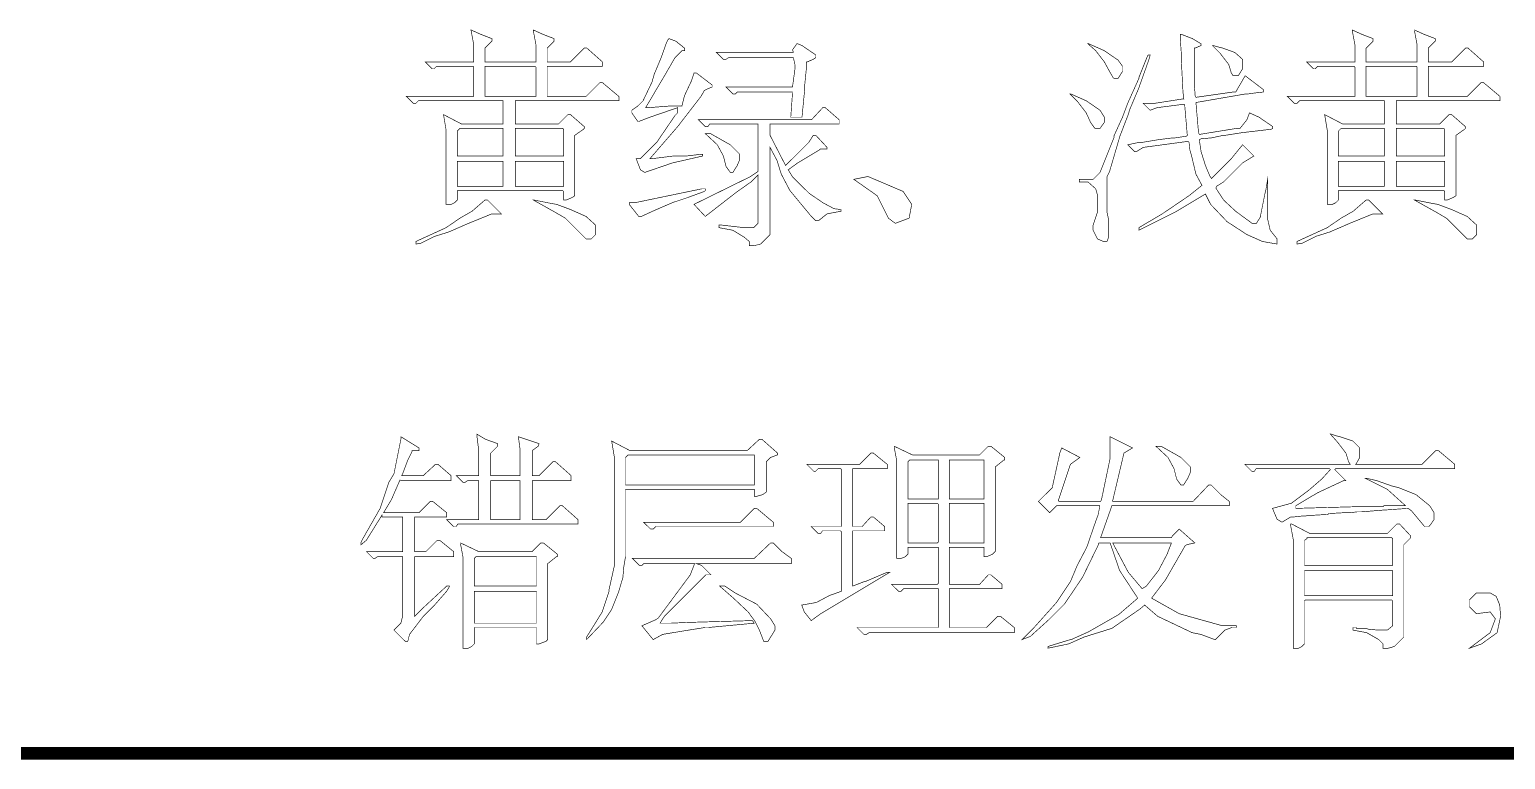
# Model space of a CAD drawing. Extents: x 94 to 452, y -72 to 1042.
# Drawn here: x 222.25 to 245.71, y 738.06 to 749.67 of the extents above; entities that cross this region are included whole.
import ezdxf

# ---------------------------------------------------------------- set-up
doc = ezdxf.new("R2010")
doc.units = 0
doc.header["$MEASUREMENT"] = 0
doc.layers.add('TREE_LAYER', color=7, linetype='Continuous')

msp = doc.modelspace()

# ---------------------------------------------------------------- linework, layer by layer
at = {"layer": 'TREE_LAYER'}
for points, const_width, elevation in [([(229.271301, 749.658322), (229.271301, 749.658322), (229.271301, 749.644597), (229.312478, 749.424989), (229.312478, 749.150479), (229.298752, 749.150479), (228.54385, 749.150479), (228.653654, 749.040675), (228.681105, 749.040675), (228.722281, 749.081852), (229.298752, 749.081852), (229.312478, 749.068126), (229.312478, 748.601459), (229.298752, 748.601459), (228.241889, 748.601459), (228.351693, 748.491656), (228.39287, 748.491656), (228.434046, 748.532832), (229.779144, 748.532832), (229.779144, 748.519107), (229.779144, 748.162244), (229.779144, 748.162244), (229.120321, 748.162244), (228.832085, 748.313224), (228.873262, 748.066165), (228.873262, 746.885773), (228.955615, 746.885773), (229.010517, 746.913224), (229.051693, 746.954401), (229.051693, 747.091656), (229.051693, 747.105381), (230.726203, 747.105381), (230.739929, 747.091656), (230.739929, 746.954401), (230.781105, 746.954401), (230.877183, 746.995577), (230.91836, 747.023028), (230.91836, 747.983812), (231.055615, 748.079891), (231.06934, 748.093616), (231.06934, 748.121067), (230.849732, 748.313224), (230.808556, 748.313224), (230.657576, 748.162244), (229.971301, 748.162244), (229.971301, 748.162244), (229.971301, 748.519107), (229.971301, 748.532832), (231.61836, 748.532832), (231.61836, 748.601459), (231.357576, 748.821067), (231.316399, 748.821067), (231.096791, 748.601459), (230.479144, 748.601459), (230.479144, 748.601459), (230.479144, 749.068126), (230.479144, 749.081852), (231.357576, 749.081852), (231.357576, 749.150479), (231.110517, 749.370087), (231.06934, 749.370087), (230.849732, 749.150479), (230.479144, 749.150479), (230.479144, 749.150479), (230.479144, 749.370087), (230.588948, 749.479891), (230.588948, 749.521067), (230.410517, 749.589695), (230.259536, 749.658322), (230.259536, 749.658322), (230.259536, 749.644597), (230.300713, 749.424989), (230.300713, 749.150479), (230.286987, 749.150479), (229.490909, 749.150479), (229.490909, 749.150479), (229.490909, 749.370087), (229.600713, 749.479891), (229.600713, 749.521067), (229.422281, 749.589695), (229.271301, 749.658322), (229.271301, 749.658322)], 0.01, 23), ([(232.414438, 749.521067), (232.400713, 749.507342), (232.373262, 749.45244), (232.290909, 749.219107), (232.181105, 748.958322), (232.153654, 748.862244), (232.153654, 748.848518), (232.002674, 748.532832), (231.920321, 748.450479), (231.824242, 748.381852), (231.824242, 748.340675), (231.920321, 748.20342), (231.934046, 748.20342), (232.112478, 748.272048), (232.551693, 748.423028), (232.551693, 748.409303), (232.551693, 748.340675), (232.510517, 748.299499), (232.222281, 747.874008), (231.961497, 747.613224), (231.89287, 747.613224), (231.961497, 747.434793), (232.030125, 747.393616), (232.46934, 747.544597), (232.949732, 747.654401), (232.949732, 747.681852), (232.922281, 747.681852), (232.688948, 747.654401), (232.483066, 747.654401), (232.153654, 747.613224), (232.112478, 747.613224), (232.551693, 748.121067), (232.922281, 748.601459), (232.977183, 748.697538), (233.004634, 748.711263), (233.100713, 748.75244), (233.100713, 748.779891), (233.086987, 748.793616), (232.853654, 748.972048), (232.812478, 748.972048), (232.771301, 748.848518), (232.661497, 748.615185), (232.634046, 748.505381), (232.620321, 748.450479), (232.441889, 748.450479), (232.085027, 748.423028), (232.04385, 748.423028), (232.359536, 748.958322), (232.510517, 749.219107), (232.620321, 749.32891), (232.661497, 749.32891), (232.661497, 749.370087), (232.524242, 749.479891), (232.414438, 749.521067), (232.414438, 749.521067)], 0.01, 23), ([(240.553654, 749.589695), (240.539929, 749.589695), (240.539929, 749.493616), (240.539929, 749.493616), (240.553654, 749.301459), (240.553654, 749.301459), (240.553654, 749.205381), (240.553654, 749.205381), (240.581105, 748.670087), (240.59483, 748.560283), (240.567379, 748.560283), (240.128164, 748.491656), (239.949732, 748.491656), (240.059536, 748.381852), (240.16934, 748.423028), (240.59483, 748.47793), (240.608556, 748.464205), (240.649732, 747.983812), (240.636007, 747.970087), (240.457576, 747.942636), (240.416399, 747.942636), (240.196791, 747.915185), (239.949732, 747.874008), (239.89483, 747.874008), (239.702674, 747.832832), (239.812478, 747.723028), (239.839929, 747.723028), (239.949732, 747.791656), (240.663458, 747.887734), (240.677183, 747.874008), (240.690909, 747.750479), (240.71836, 747.654401), (240.786987, 747.366165), (240.883066, 747.187734), (240.677183, 747.023028), (240.251693, 746.734793), (239.881105, 746.515185), (239.881105, 746.474008), (240.457576, 746.762244), (240.937968, 747.050479), (241.020321, 746.885773), (241.281105, 746.611263), (241.596791, 746.405381), (241.84385, 746.295577), (242.077183, 746.254401), (242.077183, 746.336754), (241.967379, 746.474008), (241.926203, 746.65244), (241.926203, 747.283812), (241.898752, 747.119107), (241.885027, 747.064205), (241.816399, 746.721067), (241.816399, 746.693616), (241.747772, 746.583812), (241.679144, 746.583812), (241.41836, 746.775969), (241.226203, 746.954401), (241.102674, 747.146557), (241.116399, 747.174008), (241.226203, 747.242636), (241.528164, 747.544597), (241.706595, 747.654401), (241.528164, 747.832832), (241.349732, 747.613224), (241.034046, 747.297538), (241.006595, 747.338714), (240.937968, 747.50342), (240.86934, 747.723028), (240.841889, 747.901459), (240.841889, 747.915185), (240.86934, 747.92891), (241.034046, 747.942636), (241.226203, 747.983812), (241.253654, 747.983812), (241.514438, 748.024989), (241.981105, 748.079891), (242.008556, 748.093616), (242.008556, 748.121067), (241.788948, 748.272048), (241.637968, 748.340675), (241.596791, 748.230871), (241.486987, 748.093616), (241.432085, 748.093616), (240.841889, 747.997538), (240.828164, 748.024989), (240.786987, 748.505381), (240.786987, 748.505381), (241.583066, 748.642636), (241.624242, 748.642636), (241.720321, 748.656361), (241.84385, 748.670087), (241.857576, 748.670087), (241.857576, 748.711263), (241.56934, 748.930871), (241.41836, 748.670087), (241.363458, 748.670087), (240.786987, 748.587734), (240.773262, 748.615185), (240.773262, 748.656361), (240.759536, 748.766165), (240.759536, 749.370087), (240.773262, 749.370087), (240.86934, 749.411263), (240.86934, 749.438714), (240.732085, 749.521067), (240.553654, 749.589695), (240.553654, 749.589695)], 0.01, 23), ([(243.271301, 749.658322), (243.271301, 749.658322), (243.271301, 749.644597), (243.312478, 749.424989), (243.312478, 749.150479), (243.298752, 749.150479), (242.54385, 749.150479), (242.653654, 749.040675), (242.681105, 749.040675), (242.722281, 749.081852), (243.298752, 749.081852), (243.312478, 749.068126), (243.312478, 748.601459), (243.298752, 748.601459), (242.241889, 748.601459), (242.351693, 748.491656), (242.39287, 748.491656), (242.434046, 748.532832), (243.779144, 748.532832), (243.779144, 748.519107), (243.779144, 748.162244), (243.779144, 748.162244), (243.120321, 748.162244), (242.832085, 748.313224), (242.873262, 748.066165), (242.873262, 746.885773), (242.955615, 746.885773), (243.010517, 746.913224), (243.051693, 746.954401), (243.051693, 747.091656), (243.051693, 747.105381), (244.726203, 747.105381), (244.739929, 747.091656), (244.739929, 746.954401), (244.781105, 746.954401), (244.877183, 746.995577), (244.91836, 747.023028), (244.91836, 747.983812), (245.055615, 748.079891), (245.06934, 748.093616), (245.06934, 748.121067), (244.849732, 748.313224), (244.808556, 748.313224), (244.657576, 748.162244), (243.971301, 748.162244), (243.971301, 748.162244), (243.971301, 748.519107), (243.971301, 748.532832), (245.61836, 748.532832), (245.61836, 748.601459), (245.357576, 748.821067), (245.316399, 748.821067), (245.096791, 748.601459), (244.479144, 748.601459), (244.479144, 748.601459), (244.479144, 749.068126), (244.479144, 749.081852), (245.357576, 749.081852), (245.357576, 749.150479), (245.110517, 749.370087), (245.06934, 749.370087), (244.849732, 749.150479), (244.479144, 749.150479), (244.479144, 749.150479), (244.479144, 749.370087), (244.588948, 749.479891), (244.588948, 749.521067), (244.410517, 749.589695), (244.259536, 749.658322), (244.259536, 749.658322), (244.259536, 749.644597), (244.300713, 749.424989), (244.300713, 749.150479), (244.286987, 749.150479), (243.490909, 749.150479), (243.490909, 749.150479), (243.490909, 749.370087), (243.600713, 749.479891), (243.600713, 749.521067), (243.422281, 749.589695), (243.271301, 749.658322), (243.271301, 749.658322)], 0.01, 23), ([(234.459536, 749.438714), (234.445811, 749.438714), (234.377183, 749.342636), (234.390909, 749.301459), (234.377183, 749.301459), (233.16934, 749.301459), (233.279144, 749.191656), (233.320321, 749.191656), (233.361497, 749.219107), (234.390909, 749.219107), (234.41836, 749.095577), (234.41836, 749.054401), (234.377183, 748.75244), (233.320321, 748.75244), (233.430125, 748.642636), (233.471301, 748.642636), (233.498752, 748.670087), (234.377183, 748.670087), (234.377183, 748.656361), (234.349732, 748.272048), (234.528164, 748.272048), (234.56934, 748.697538), (234.56934, 748.766165), (234.596791, 749.040675), (234.596791, 749.150479), (234.610517, 749.150479), (234.706595, 749.191656), (234.747772, 749.219107), (234.747772, 749.260283), (234.528164, 749.411263), (234.459536, 749.438714), (234.459536, 749.438714)], 0.01, 23), ([(240.059536, 749.260283), (240.032085, 749.260283), (240.01836, 749.246557), (239.881105, 748.90342), (239.881105, 748.889695), (239.702674, 748.491656), (239.620321, 748.272048), (239.483066, 747.970087), (239.483066, 747.942636), (239.263458, 747.393616), (239.153654, 747.283812), (238.934046, 747.283812), (238.934046, 747.242636), (239.071301, 747.242636), (239.19483, 747.132832), (239.222281, 747.036754), (239.222281, 746.762244), (239.153654, 746.556361), (239.153654, 746.474008), (239.222281, 746.336754), (239.31836, 746.295577), (239.373262, 746.295577), (239.400713, 746.364205), (239.400713, 746.638714), (239.373262, 746.762244), (239.373262, 747.324989), (239.414438, 747.407342), (239.579144, 747.970087), (239.716399, 748.32695), (239.730125, 748.381852), (239.881105, 748.738714), (239.89483, 748.779891), (240.045811, 749.205381), (240.059536, 749.260283), (240.059536, 749.260283)], 0.01, 23), ([(239.085027, 749.438714), (239.071301, 749.438714), (239.19483, 749.32891), (239.332085, 749.150479), (239.414438, 748.999499), (239.46934, 748.90342), (239.483066, 748.889695), (239.551693, 748.889695), (239.620321, 748.999499), (239.620321, 749.081852), (239.551693, 749.17793), (239.332085, 749.32891), (239.085027, 749.438714), (239.085027, 749.438714)], 0.01, 23), ([(241.061497, 749.411263), (241.047772, 749.411263), (241.171301, 749.287734), (241.308556, 749.109303), (241.349732, 748.972048), (241.377183, 748.930871), (241.459536, 748.930871), (241.528164, 749.040675), (241.528164, 749.191656), (241.404634, 749.301459), (241.212478, 749.370087), (241.157576, 749.383812), (241.061497, 749.411263), (241.061497, 749.411263)], 0.01, 23), ([(229.490909, 749.068126), (229.490909, 749.081852), (230.286987, 749.081852), (230.300713, 749.068126), (230.300713, 748.601459), (230.286987, 748.601459), (229.490909, 748.601459), (229.490909, 748.601459), (229.490909, 749.068126), (229.490909, 749.068126)], 0.01, 23), ([(243.490909, 749.068126), (243.490909, 749.081852), (244.286987, 749.081852), (244.300713, 749.068126), (244.300713, 748.601459), (244.286987, 748.601459), (243.490909, 748.601459), (243.490909, 748.601459), (243.490909, 749.068126), (243.490909, 749.068126)], 0.01, 23), ([(238.796791, 748.642636), (238.783066, 748.642636), (238.906595, 748.519107), (239.04385, 748.340675), (239.112478, 748.189695), (239.181105, 748.093616), (239.181105, 748.093616), (239.263458, 748.093616), (239.332085, 748.189695), (239.332085, 748.272048), (239.263458, 748.381852), (239.04385, 748.532832), (238.796791, 748.642636), (238.796791, 748.642636)], 0.01, 23), ([(234.898752, 748.423028), (234.857576, 748.423028), (234.679144, 748.230871), (232.881105, 748.230871), (232.990909, 748.121067), (233.032085, 748.121067), (233.059536, 748.162244), (233.828164, 748.162244), (233.828164, 748.162244), (233.828164, 747.407342), (233.704634, 747.324989), (232.812478, 746.885773), (232.990909, 746.693616), (233.485027, 747.07793), (233.71836, 747.242636), (233.828164, 747.35244), (233.828164, 747.35244), (233.828164, 746.583812), (233.759536, 746.515185), (233.608556, 746.515185), (233.251693, 746.556361), (233.210517, 746.556361), (233.210517, 746.515185), (233.430125, 746.474008), (233.608556, 746.364205), (233.690909, 746.295577), (233.690909, 746.22695), (233.759536, 746.22695), (233.86934, 746.254401), (234.020321, 746.405381), (234.020321, 747.77793), (234.020321, 747.791656), (234.130125, 747.585773), (234.198752, 747.366165), (234.336007, 747.105381), (234.665419, 746.707342), (234.747772, 746.624989), (234.788948, 746.624989), (234.926203, 746.734793), (235.145811, 746.775969), (235.145811, 746.80342), (235.036007, 746.817146), (234.857576, 746.913224), (234.637968, 747.064205), (234.377183, 747.324989), (234.308556, 747.434793), (234.459536, 747.544597), (234.802674, 747.750479), (234.816399, 747.764205), (234.926203, 747.764205), (234.926203, 747.791656), (234.747772, 747.983812), (234.706595, 747.983812), (234.637968, 747.874008), (234.267379, 747.50342), (234.020321, 747.983812), (234.020321, 748.162244), (234.020321, 748.162244), (235.11836, 748.162244), (235.11836, 748.230871), (234.898752, 748.423028), (234.898752, 748.423028)], 0.01, 23), ([(229.079144, 748.079891), (229.09287, 748.093616), (229.779144, 748.093616), (229.779144, 748.079891), (229.779144, 747.654401), (229.779144, 747.654401), (229.051693, 747.654401), (229.051693, 747.654401), (229.051693, 748.05244), (229.079144, 748.079891), (229.079144, 748.079891)], 0.01, 23), ([(229.971301, 748.079891), (229.971301, 748.093616), (230.726203, 748.093616), (230.739929, 748.079891), (230.739929, 747.654401), (230.726203, 747.654401), (229.971301, 747.654401), (229.971301, 747.654401), (229.971301, 748.079891), (229.971301, 748.079891)], 0.01, 23), ([(243.079144, 748.079891), (243.09287, 748.093616), (243.779144, 748.093616), (243.779144, 748.079891), (243.779144, 747.654401), (243.779144, 747.654401), (243.051693, 747.654401), (243.051693, 747.654401), (243.051693, 748.05244), (243.079144, 748.079891), (243.079144, 748.079891)], 0.01, 23), ([(243.971301, 748.079891), (243.971301, 748.093616), (244.726203, 748.093616), (244.739929, 748.079891), (244.739929, 747.654401), (244.726203, 747.654401), (243.971301, 747.654401), (243.971301, 747.654401), (243.971301, 748.079891), (243.971301, 748.079891)], 0.01, 23), ([(233.073262, 748.011263), (232.990909, 748.011263), (233.183066, 747.832832), (233.279144, 747.654401), (233.320321, 747.489695), (233.388948, 747.393616), (233.430125, 747.393616), (233.498752, 747.50342), (233.539929, 747.599499), (233.539929, 747.681852), (233.388948, 747.832832), (233.073262, 748.011263), (233.073262, 748.011263)], 0.01, 23), ([(229.051693, 747.572048), (229.051693, 747.572048), (229.779144, 747.572048), (229.779144, 747.572048), (229.779144, 747.174008), (229.779144, 747.174008), (229.051693, 747.174008), (229.051693, 747.174008), (229.051693, 747.572048), (229.051693, 747.572048)], 0.01, 23), ([(229.971301, 747.572048), (229.971301, 747.572048), (230.726203, 747.572048), (230.739929, 747.572048), (230.739929, 747.174008), (230.726203, 747.174008), (229.971301, 747.174008), (229.971301, 747.174008), (229.971301, 747.572048), (229.971301, 747.572048)], 0.01, 23), ([(243.051693, 747.572048), (243.051693, 747.572048), (243.779144, 747.572048), (243.779144, 747.572048), (243.779144, 747.174008), (243.779144, 747.174008), (243.051693, 747.174008), (243.051693, 747.174008), (243.051693, 747.572048), (243.051693, 747.572048)], 0.01, 23), ([(243.971301, 747.572048), (243.971301, 747.572048), (244.726203, 747.572048), (244.739929, 747.572048), (244.739929, 747.174008), (244.726203, 747.174008), (243.971301, 747.174008), (243.971301, 747.174008), (243.971301, 747.572048), (243.971301, 747.572048)], 0.01, 23), ([(235.585027, 747.324989), (235.557576, 747.324989), (235.351693, 747.283812), (235.722281, 747.023028), (235.900713, 746.666165), (236.010517, 746.583812), (236.230125, 746.666165), (236.271301, 746.885773), (236.134046, 747.091656), (235.585027, 747.324989), (235.585027, 747.324989)], 0.01, 23), ([(229.532085, 746.954401), (229.490909, 746.954401), (229.285027, 746.775969), (229.09287, 746.666165), (228.873262, 746.515185), (228.39287, 746.295577), (228.39287, 746.254401), (228.475223, 746.268126), (228.69483, 746.37793), (228.914438, 746.446557), (229.230125, 746.583812), (229.600713, 746.734793), (229.751693, 746.734793), (229.532085, 746.954401), (229.532085, 746.954401)], 0.01, 23), ([(230.273262, 746.954401), (230.259536, 746.954401), (230.602674, 746.762244), (230.767379, 746.666165), (231.096791, 746.336754), (231.179144, 746.336754), (231.247772, 746.405381), (231.247772, 746.556361), (231.096791, 746.693616), (230.849732, 746.80342), (230.630125, 746.885773), (230.547772, 746.899499), (230.273262, 746.954401), (230.273262, 746.954401)], 0.01, 23), ([(232.990909, 747.132832), (232.936007, 747.132832), (231.879144, 746.913224), (231.783066, 746.913224), (231.783066, 746.885773), (231.934046, 746.693616), (231.975223, 746.693616), (232.153654, 746.775969), (232.46934, 746.913224), (232.716399, 746.995577), (232.977183, 747.091656), (232.990909, 747.105381), (232.990909, 747.132832), (232.990909, 747.132832)], 0.01, 23), ([(243.532085, 746.954401), (243.490909, 746.954401), (243.285027, 746.775969), (243.09287, 746.666165), (242.873262, 746.515185), (242.39287, 746.295577), (242.39287, 746.254401), (242.475223, 746.268126), (242.69483, 746.37793), (242.914438, 746.446557), (243.230125, 746.583812), (243.600713, 746.734793), (243.751693, 746.734793), (243.532085, 746.954401), (243.532085, 746.954401)], 0.01, 23), ([(244.273262, 746.954401), (244.259536, 746.954401), (244.602674, 746.762244), (244.767379, 746.666165), (245.096791, 746.336754), (245.179144, 746.336754), (245.247772, 746.405381), (245.247772, 746.556361), (245.096791, 746.693616), (244.849732, 746.80342), (244.630125, 746.885773), (244.547772, 746.899499), (244.273262, 746.954401), (244.273262, 746.954401)], 0.01, 23), ([(228.15491, 743.191125), (228.15491, 743.191125), (228.15491, 743.149948), (228.045107, 742.600928), (227.962754, 742.463674), (227.825499, 742.051909), (227.550989, 741.571517), (227.523538, 741.516615), (227.523538, 741.475438), (227.605891, 741.544066), (227.85295, 741.942105), (227.85295, 741.914654), (228.182361, 741.914654), (228.182361, 741.900928), (228.182361, 741.365634), (228.182361, 741.365634), (227.605891, 741.365634), (227.715695, 741.25583), (227.743146, 741.25583), (227.784322, 741.283281), (228.182361, 741.283281), (228.182361, 741.283281), (228.182361, 740.336223), (228.15491, 740.226419), (228.045107, 740.116615), (228.223538, 739.938183), (228.264714, 739.938183), (228.292165, 740.047987), (228.511773, 740.336223), (228.690205, 740.514654), (228.882361, 740.734262), (228.923538, 740.802889), (228.923538, 740.816615), (228.882361, 740.816615), (228.498048, 740.459752), (228.374518, 740.336223), (228.374518, 740.349948), (228.374518, 741.283281), (228.374518, 741.283281), (228.992165, 741.283281), (228.992165, 741.365634), (228.772558, 741.544066), (228.731381, 741.544066), (228.55295, 741.365634), (228.374518, 741.365634), (228.374518, 741.365634), (228.374518, 741.900928), (228.374518, 741.914654), (228.882361, 741.914654), (228.882361, 741.983281), (228.662754, 742.161713), (228.621577, 742.161713), (228.443146, 741.983281), (227.880401, 741.983281), (227.880401, 741.983281), (228.00393, 742.189164), (228.141185, 742.50485), (228.15491, 742.491125), (228.950989, 742.491125), (228.950989, 742.573478), (228.745107, 742.751909), (228.70393, 742.751909), (228.511773, 742.573478), (228.182361, 742.573478), (228.168636, 742.573478), (228.182361, 742.600928), (228.264714, 742.820536), (228.333342, 742.957791), (228.333342, 742.971517), (228.443146, 742.971517), (228.443146, 743.012693), (228.15491, 743.191125), (228.15491, 743.191125)], 0.01, 23), ([(229.362754, 743.232301), (229.362754, 743.232301), (229.362754, 743.20485), (229.390205, 742.985242), (229.390205, 742.573478), (229.390205, 742.573478), (229.033342, 742.573478), (229.143146, 742.463674), (229.170597, 742.463674), (229.211773, 742.491125), (229.390205, 742.491125), (229.390205, 742.491125), (229.390205, 741.873478), (229.390205, 741.873478), (228.882361, 741.873478), (228.992165, 741.763674), (229.033342, 741.763674), (229.060793, 741.80485), (230.968636, 741.80485), (230.968636, 741.873478), (230.721577, 742.093085), (230.680401, 742.093085), (230.460793, 741.873478), (230.241185, 741.873478), (230.241185, 741.873478), (230.241185, 742.491125), (230.241185, 742.491125), (230.858832, 742.491125), (230.858832, 742.573478), (230.611773, 742.793085), (230.570597, 742.793085), (230.350989, 742.573478), (230.241185, 742.573478), (230.241185, 742.573478), (230.241185, 742.971517), (230.337263, 743.040144), (230.350989, 743.081321), (230.021577, 743.191125), (230.049028, 742.985242), (230.049028, 742.573478), (230.049028, 742.573478), (229.582361, 742.573478), (229.582361, 742.573478), (229.582361, 742.93034), (229.692165, 743.040144), (229.692165, 743.081321), (229.500008, 743.149948), (229.362754, 743.232301), (229.362754, 743.232301)], 0.01, 23), ([(233.892165, 743.149948), (233.850989, 743.149948), (233.658832, 742.971517), (231.792165, 742.971517), (231.50393, 743.122497), (231.545107, 742.875438), (231.545107, 741.132301), (231.462754, 740.761713), (231.462754, 740.734262), (231.35295, 740.40485), (231.243146, 740.226419), (231.105891, 740.006811), (231.105891, 739.965634), (231.366675, 740.240144), (231.50393, 740.446027), (231.613734, 740.720536), (231.682361, 740.95387), (231.696087, 741.118576), (231.723538, 741.283281), (231.723538, 742.340144), (231.723538, 742.35387), (233.768636, 742.35387), (233.768636, 742.340144), (233.768636, 742.244066), (233.809812, 742.244066), (233.905891, 742.271517), (233.960793, 742.312693), (233.960793, 742.793085), (234.02942, 742.861713), (234.139224, 742.902889), (234.139224, 742.93034), (233.892165, 743.149948), (233.892165, 743.149948)], 0.01, 23), ([(239.423538, 743.191125), (239.423538, 743.191125), (239.423538, 742.847987), (239.286283, 742.189164), (239.272558, 742.161713), (238.613734, 742.161713), (238.600008, 742.175438), (238.792165, 742.751909), (238.943146, 742.861713), (238.65491, 743.012693), (238.627459, 742.944066), (238.50393, 742.381321), (238.284322, 742.161713), (238.462754, 741.983281), (238.572558, 742.093085), (239.258832, 742.093085), (239.258832, 742.07936), (239.231381, 741.942105), (239.20393, 741.873478), (239.05295, 741.434262), (238.901969, 741.146027), (238.792165, 740.885242), (238.572558, 740.55583), (238.215695, 740.157791), (238.023538, 739.965634), (238.133342, 740.006811), (238.160793, 740.020536), (238.449028, 740.281321), (238.696087, 740.528379), (238.984322, 740.95387), (239.231381, 741.461713), (239.245107, 741.502889), (239.409812, 741.502889), (239.423538, 741.502889), (239.574518, 741.063674), (239.862754, 740.624458), (239.560793, 740.363674), (239.080401, 740.089164), (238.805891, 739.965634), (238.792165, 739.965634), (238.435303, 739.85583), (238.435303, 739.828379), (238.764714, 739.897007), (239.011773, 740.006811), (239.450989, 740.144066), (239.890205, 740.446027), (239.972558, 740.514654), (240.17844, 740.336223), (240.727459, 740.075438), (240.864714, 740.047987), (241.084322, 739.965634), (241.098048, 739.965634), (241.249028, 740.116615), (241.358832, 740.157791), (241.427459, 740.157791), (241.427459, 740.185242), (241.207852, 740.185242), (240.521577, 740.377399), (240.082361, 740.624458), (240.301969, 740.912693), (240.617656, 741.461713), (240.645107, 741.475438), (240.768636, 741.502889), (240.521577, 741.722497), (240.411773, 741.612693), (240.398048, 741.585242), (239.272558, 741.585242), (239.272558, 741.585242), (239.450989, 742.093085), (241.317656, 742.093085), (241.317656, 742.161713), (241.180401, 742.271517), (241.02942, 742.422497), (240.988244, 742.422497), (240.741185, 742.161713), (239.464714, 742.161713), (239.464714, 742.175438), (239.643146, 742.93034), (239.780401, 743.012693), (239.423538, 743.191125), (239.423538, 743.191125)], 0.01, 23), ([(242.937263, 743.232301), (242.923538, 743.232301), (243.033342, 743.108772), (243.170597, 742.93034), (243.211773, 742.793085), (243.239224, 742.751909), (243.239224, 742.751909), (241.564714, 742.751909), (241.674518, 742.642105), (241.715695, 742.642105), (241.743146, 742.683281), (242.909812, 742.683281), (242.923538, 742.669556), (242.786283, 742.518576), (242.580401, 742.340144), (242.305891, 742.134262), (242.00393, 742.051909), (242.072558, 741.887203), (242.086283, 741.873478), (242.15491, 741.832301), (242.292165, 741.914654), (242.333342, 741.914654), (242.456871, 741.928379), (242.498048, 741.928379), (242.511773, 741.928379), (242.594126, 741.942105), (242.649028, 741.942105), (242.882361, 741.95583), (242.896087, 741.969556), (243.143146, 741.983281), (243.143146, 741.983281), (243.225499, 741.983281), (243.239224, 741.983281), (243.349028, 741.997007), (243.417656, 741.997007), (243.760793, 742.024458), (243.774518, 742.024458), (244.158832, 742.051909), (244.213734, 742.010732), (244.419616, 741.763674), (244.488244, 741.763674), (244.501969, 741.777399), (244.570597, 741.873478), (244.570597, 741.983281), (244.501969, 742.093085), (244.282361, 742.271517), (244.213734, 742.298968), (244.007852, 742.381321), (243.898048, 742.408772), (243.664714, 742.491125), (243.609812, 742.50485), (243.486283, 742.532301), (243.472558, 742.532301), (243.82942, 742.35387), (244.117656, 742.093085), (244.117656, 742.093085), (243.966675, 742.093085), (243.966675, 742.093085), (243.774518, 742.093085), (243.760793, 742.07936), (243.568636, 742.07936), (243.568636, 742.07936), (243.376479, 742.07936), (243.362754, 742.07936), (242.374518, 742.051909), (242.374518, 742.065634), (242.374518, 742.093085), (242.374518, 742.093085), (242.717656, 742.298968), (243.12942, 742.491125), (243.170597, 742.491125), (242.992165, 742.669556), (243.005891, 742.683281), (244.900008, 742.683281), (244.900008, 742.751909), (244.639224, 742.971517), (244.598048, 742.971517), (244.37844, 742.751909), (243.335303, 742.751909), (243.321577, 742.751909), (243.335303, 742.765634), (243.390205, 742.861713), (243.390205, 743.012693), (243.280401, 743.122497), (243.074518, 743.191125), (243.019616, 743.20485), (242.937263, 743.232301), (242.937263, 743.232301)], 0.01, 23), ([(235.662754, 742.93034), (235.621577, 742.93034), (235.443146, 742.751909), (234.605891, 742.751909), (234.715695, 742.642105), (234.743146, 742.642105), (234.784322, 742.683281), (235.141185, 742.683281), (235.15491, 742.669556), (235.15491, 741.763674), (235.141185, 741.763674), (234.674518, 741.763674), (234.784322, 741.65387), (234.825499, 741.65387), (234.85295, 741.695046), (235.141185, 741.695046), (235.15491, 741.681321), (235.15491, 740.734262), (234.962754, 740.665634), (234.756871, 740.55583), (234.523538, 740.514654), (234.564714, 740.40485), (234.674518, 740.267595), (234.825499, 740.377399), (235.923538, 741.036223), (235.882361, 741.036223), (235.525499, 740.885242), (235.511773, 740.885242), (235.333342, 740.816615), (235.333342, 740.816615), (235.333342, 741.681321), (235.333342, 741.695046), (235.841185, 741.695046), (235.841185, 741.763674), (235.662754, 741.914654), (235.621577, 741.914654), (235.484322, 741.763674), (235.333342, 741.763674), (235.333342, 741.763674), (235.333342, 742.669556), (235.333342, 742.683281), (235.882361, 742.683281), (235.882361, 742.751909), (235.662754, 742.93034), (235.662754, 742.93034)], 0.01, 23), ([(235.992165, 743.040144), (235.992165, 743.040144), (235.992165, 743.026419), (236.033342, 742.806811), (236.033342, 741.25583), (236.101969, 741.25583), (236.170597, 741.283281), (236.211773, 741.324458), (236.211773, 741.434262), (236.211773, 741.434262), (236.67844, 741.434262), (236.692165, 741.434262), (236.692165, 740.857791), (236.67844, 740.844066), (235.950989, 740.844066), (236.060793, 740.734262), (236.101969, 740.734262), (236.143146, 740.775438), (236.67844, 740.775438), (236.692165, 740.775438), (236.692165, 740.157791), (236.67844, 740.157791), (235.401969, 740.157791), (235.511773, 740.047987), (235.55295, 740.047987), (235.594126, 740.075438), (237.900008, 740.075438), (237.900008, 740.157791), (237.680401, 740.336223), (237.639224, 740.336223), (237.460793, 740.157791), (236.870597, 740.157791), (236.870597, 740.157791), (236.870597, 740.775438), (236.870597, 740.775438), (237.707852, 740.775438), (237.707852, 740.844066), (237.52942, 740.995046), (237.488244, 740.995046), (237.350989, 740.844066), (236.870597, 740.844066), (236.870597, 740.857791), (236.870597, 741.434262), (236.870597, 741.434262), (237.419616, 741.434262), (237.419616, 741.434262), (237.419616, 741.283281), (237.460793, 741.283281), (237.556871, 741.324458), (237.598048, 741.365634), (237.598048, 742.710732), (237.735303, 742.820536), (237.749028, 742.820536), (237.749028, 742.861713), (237.52942, 743.040144), (237.488244, 743.040144), (237.350989, 742.902889), (236.280401, 742.902889), (235.992165, 743.040144), (235.992165, 743.040144)], 0.01, 23), ([(240.233342, 743.040144), (240.150989, 743.040144), (240.343146, 742.861713), (240.439224, 742.683281), (240.480401, 742.518576), (240.549028, 742.422497), (240.590205, 742.422497), (240.658832, 742.532301), (240.700008, 742.628379), (240.700008, 742.710732), (240.549028, 742.861713), (240.233342, 743.040144), (240.233342, 743.040144)], 0.01, 23), ([(231.750989, 742.889164), (231.764714, 742.902889), (233.768636, 742.902889), (233.768636, 742.889164), (233.768636, 742.422497), (233.768636, 742.422497), (231.723538, 742.422497), (231.723538, 742.422497), (231.723538, 742.861713), (231.750989, 742.889164), (231.750989, 742.889164)], 0.01, 23), ([(236.239224, 742.820536), (236.25295, 742.820536), (236.67844, 742.820536), (236.692165, 742.820536), (236.692165, 742.202889), (236.67844, 742.202889), (236.211773, 742.202889), (236.211773, 742.202889), (236.211773, 742.793085), (236.239224, 742.820536), (236.239224, 742.820536)], 0.01, 23), ([(236.870597, 742.820536), (236.870597, 742.820536), (237.419616, 742.820536), (237.419616, 742.820536), (237.419616, 742.202889), (237.419616, 742.202889), (236.870597, 742.202889), (236.870597, 742.202889), (236.870597, 742.820536), (236.870597, 742.820536)], 0.01, 23), ([(229.582361, 742.491125), (229.582361, 742.491125), (230.049028, 742.491125), (230.049028, 742.491125), (230.049028, 741.873478), (230.049028, 741.873478), (229.582361, 741.873478), (229.582361, 741.873478), (229.582361, 742.491125), (229.582361, 742.491125)], 0.01, 23), ([(233.809812, 742.051909), (233.768636, 742.051909), (233.549028, 741.832301), (232.011773, 741.832301), (232.121577, 741.722497), (232.162754, 741.722497), (232.20393, 741.763674), (234.070597, 741.763674), (234.070597, 741.832301), (233.809812, 742.051909), (233.809812, 742.051909)], 0.01, 23), ([(236.211773, 742.120536), (236.211773, 742.134262), (236.67844, 742.134262), (236.692165, 742.120536), (236.692165, 741.516615), (236.67844, 741.502889), (236.211773, 741.502889), (236.211773, 741.516615), (236.211773, 742.120536), (236.211773, 742.120536)], 0.01, 23), ([(236.870597, 742.120536), (236.870597, 742.134262), (237.419616, 742.134262), (237.419616, 742.120536), (237.419616, 741.516615), (237.419616, 741.502889), (236.870597, 741.502889), (236.870597, 741.516615), (236.870597, 742.120536), (236.870597, 742.120536)], 0.01, 23), ([(242.305891, 741.80485), (242.292165, 741.80485), (242.292165, 741.777399), (242.333342, 741.557791), (242.333342, 739.828379), (242.415695, 739.828379), (242.470597, 739.85583), (242.511773, 739.897007), (242.511773, 740.583281), (242.525499, 740.597007), (243.898048, 740.597007), (243.911773, 740.583281), (243.911773, 740.185242), (243.82942, 740.116615), (243.67844, 740.116615), (243.67844, 740.116615), (243.527459, 740.13034), (243.486283, 740.144066), (243.335303, 740.144066), (243.335303, 740.157791), (243.280401, 740.157791), (243.280401, 740.116615), (243.500008, 740.075438), (243.692165, 739.965634), (243.760793, 739.897007), (243.760793, 739.828379), (243.843146, 739.828379), (243.939224, 739.85583), (244.090205, 740.006811), (244.090205, 741.475438), (244.200008, 741.585242), (244.200008, 741.612693), (244.021577, 741.80485), (243.980401, 741.80485), (243.82942, 741.65387), (242.594126, 741.65387), (242.305891, 741.80485), (242.305891, 741.80485)], 0.01, 23), ([(242.55295, 741.571517), (242.55295, 741.585242), (243.898048, 741.585242), (243.911773, 741.571517), (243.911773, 741.146027), (243.898048, 741.146027), (242.525499, 741.146027), (242.511773, 741.146027), (242.511773, 741.544066), (242.55295, 741.571517), (242.55295, 741.571517)], 0.01, 23), ([(229.101969, 741.502889), (229.101969, 741.502889), (229.101969, 741.489164), (229.143146, 741.269556), (229.143146, 739.828379), (229.225499, 739.828379), (229.280401, 739.85583), (229.321577, 739.897007), (229.321577, 740.144066), (229.321577, 740.157791), (230.309812, 740.157791), (230.309812, 740.144066), (230.309812, 739.897007), (230.350989, 739.897007), (230.460793, 739.938183), (230.488244, 739.965634), (230.488244, 741.173478), (230.625499, 741.283281), (230.639224, 741.283281), (230.639224, 741.324458), (230.419616, 741.502889), (230.37844, 741.502889), (230.241185, 741.365634), (229.390205, 741.365634), (229.101969, 741.502889), (229.101969, 741.502889)], 0.01, 23), ([(229.349028, 741.283281), (229.362754, 741.283281), (230.309812, 741.283281), (230.309812, 741.283281), (230.309812, 740.816615), (230.309812, 740.816615), (229.321577, 740.816615), (229.321577, 740.816615), (229.321577, 741.25583), (229.349028, 741.283281), (229.349028, 741.283281)], 0.01, 23), ([(234.070597, 741.502889), (234.02942, 741.502889), (233.768636, 741.25583), (231.833342, 741.25583), (231.943146, 741.146027), (231.984322, 741.146027), (232.011773, 741.173478), (232.821577, 741.173478), (232.821577, 741.173478), (232.75295, 740.995046), (232.245107, 740.308772), (232.20393, 740.281321), (231.984322, 740.185242), (232.162754, 739.965634), (232.313734, 740.047987), (232.643146, 740.102889), (232.986283, 740.157791), (233.041185, 740.157791), (233.768636, 740.226419), (233.741185, 740.267595), (232.766675, 740.240144), (232.75295, 740.240144), (232.437263, 740.226419), (232.437263, 740.226419), (232.286283, 740.226419), (232.272558, 740.226419), (232.341185, 740.336223), (233.000008, 740.995046), (233.082361, 740.995046), (232.931381, 741.146027), (232.849028, 741.173478), (232.849028, 741.173478), (232.849028, 741.173478), (234.358832, 741.173478), (234.358832, 741.25583), (234.207852, 741.365634), (234.070597, 741.502889), (234.070597, 741.502889)], 0.01, 23), ([(239.464714, 741.502889), (239.464714, 741.502889), (240.384322, 741.502889), (240.398048, 741.502889), (240.32942, 741.324458), (240.192165, 741.063674), (240.000008, 740.816615), (239.931381, 740.775438), (239.711773, 741.036223), (239.464714, 741.502889), (239.464714, 741.502889)], 0.01, 23), ([(242.511773, 741.063674), (242.525499, 741.063674), (243.898048, 741.063674), (243.911773, 741.063674), (243.911773, 740.665634), (243.898048, 740.665634), (242.525499, 740.665634), (242.511773, 740.665634), (242.511773, 741.063674), (242.511773, 741.063674)], 0.01, 23), ([(233.301969, 740.816615), (233.219616, 740.816615), (233.439224, 740.624458), (233.672558, 740.40485), (233.782361, 740.25387), (233.850989, 740.116615), (233.919616, 739.938183), (233.988244, 739.938183), (234.098048, 740.116615), (234.098048, 740.185242), (234.02942, 740.295046), (233.809812, 740.528379), (233.466675, 740.706811), (233.301969, 740.816615), (233.301969, 740.816615)], 0.01, 23), ([(229.321577, 740.734262), (229.321577, 740.734262), (230.309812, 740.734262), (230.309812, 740.734262), (230.309812, 740.226419), (230.309812, 740.226419), (229.321577, 740.226419), (229.321577, 740.226419), (229.321577, 740.734262), (229.321577, 740.734262)], 0.01, 23), ([(245.462754, 740.706811), (245.243146, 740.706811), (245.133342, 740.597007), (245.133342, 740.487203), (245.243146, 740.377399), (245.462754, 740.40485), (245.545107, 740.295046), (245.462754, 740.075438), (245.133342, 739.828379), (245.325499, 739.897007), (245.572558, 740.075438), (245.627459, 740.336223), (245.613734, 740.514654), (245.558832, 740.651909), (245.462754, 740.706811), (245.462754, 740.706811)], 0.01, 23), ([(221.22612, 738.158952), (399.22612, 738.158952)], 0.2, 178)]:
    msp.add_lwpolyline(points, dxfattribs=dict(at, const_width=const_width, elevation=elevation))

doc.saveas('drawing.dxf')
